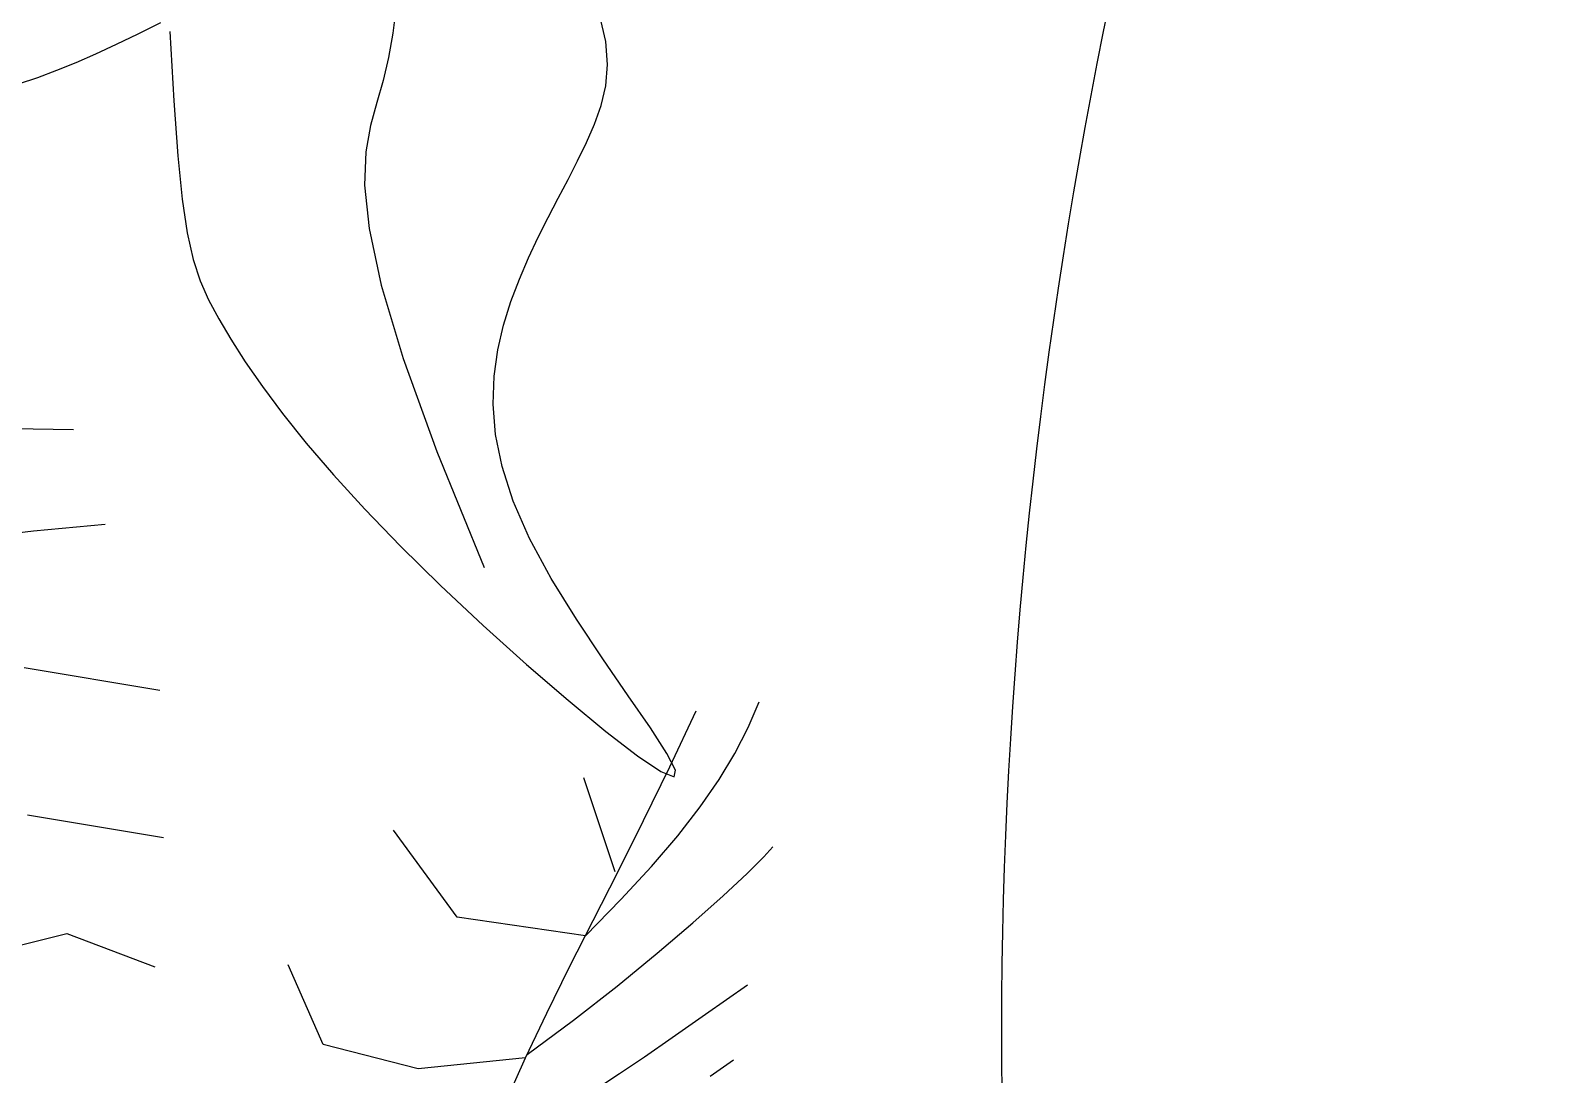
# Model space of a CAD drawing. Header units: millimetres. Extents: x -1030105 to 906887, y -616134 to 1220667.
# Drawn here: x -104454 to -103205, y 542870 to 543728 of the extents above; entities that cross this region are included whole.
import ezdxf

# ---------------------------------------------------------------- set-up
doc = ezdxf.new("R2010")
doc.units = ezdxf.units.MM
doc.header["$MEASUREMENT"] = 0
doc.linetypes.add('DASH', pattern=[0.35, 0.25, -0.1])
doc.linetypes.add('DASHED', pattern=[0.75, 0.5, -0.25])
doc.layers.add('A-Furniture', color=143, linetype='Continuous')
doc.layers.add('A-Tree', color=98, linetype='Continuous')
doc.layers.add('A-Wall', color=6, linetype='Continuous', lineweight=9)

# ---------------------------------------------------------------- blocks, each defined once
blk = doc.blocks.new('FUR')
at = {"layer": 'A-Furniture'}
blk.add_spline([(-46363.2046159654, 38182.85801342491), (-48352.45049999998, 38723.47072861483), (-50738.45049999998, 38177.97072861483), (-51361.95049999998, 36516.97072861483), (-50932.45049999998, 34079.47072861483), (-50064.45049999998, 32040.47072861483), (-50421.45049999998, 30984.47072861483), (-51847.95049999998, 29642.97072861483), (-52520.45049999998, 28301.97072861483), (-51538.45049999998, 26725.97072861483), (-50124.45049999998, 25889.47072861483), (-50094.95049999998, 24970.97072861483), (-52639.45049999998, 24598.97072861483), (-55764.95049999998, 24190.97072861483), (-58101.45049999998, 22242.47072861483), (-58906.45049999998, 18981.47072861483), (-56698.45049999998, 16186.47072861483), (-53354.95049999998, 16334.47072861483), (-51777.45049999998, 19442.47072861483), (-50750.45049999998, 19799.47072861483), (-49707.95049999998, 18980.47072861483), (-48063.95049999998, 17525.97072861483), (-44521.95049999998, 19754.47072861483), (-45333.45049999998, 23058.97072861483), (-45063.45049999998, 25559.47072861483), (-44006.95049999998, 26674.97072861483), (-42619.95049999998, 29779.47072861483), (-44288.45049999998, 31022.47072861483), (-44768.45049999998, 31763.97072861483), (-44666.95049999998, 32855.97072861483), (-43949.45049999998, 34829.47072861483), (-44667.45049999998, 36917.97072861483), (-46363.20461596519, 38182.85801342502)], degree=3, dxfattribs=at)
at = {"layer": 'A-Furniture', "color": 8, "linetype": 'DASH', "ltscale": 50}
blk.add_spline([(-50565.95049999998, 37158.97072861483), (-51007.95049999998, 36018.47072861483), (-50216.45049999998, 33498.97072861483), (-49314.45049999998, 31732.97072861483), (-50013.95049999998, 29838.47072861483), (-51872.95049999998, 28826.97072861483), (-52222.45049999998, 28146.47072861483), (-51693.45049999998, 27010.97072861483), (-49882.95049999998, 26208.47072861483), (-49561.45049999998, 25206.47072861483), (-50398.45049999998, 23780.47072861483), (-53858.45049999998, 23927.97072861483), (-55624.95049999998, 23970.97072861483), (-58351.95049999998, 20316.47072861483), (-57893.95049999998, 17233.97072861483), (-55903.95049999998, 16634.97072861483), (-53916.45049999998, 17057.97072861483), (-52627.95049999998, 18970.97072861483), (-51723.95049999998, 19729.47072861483), (-50443.95049999998, 19895.47072861483), (-49094.45049999998, 18897.47072861483), (-47842.95049999998, 18106.47072861483), (-46007.95049999998, 18156.47072861483), (-44971.95049999998, 19467.47072861483), (-45615.95049999998, 21674.97072861483), (-45842.45049999998, 25105.97072861483), (-44013.45049999998, 27179.97072861483), (-43513.95049999998, 29135.47072861483), (-44916.45049999998, 31443.97072861483), (-45133.45049999998, 32868.97072861483), (-44396.45049999998, 34640.47072861483), (-45721.95049999998, 37012.97072861483), (-47384.45049999998, 37836.47072861483), (-50304.45049999998, 37553.97072861483), (-50565.95049999998, 37158.97072861483)], degree=3, dxfattribs=at)
blk = doc.blocks.new('CAY8')
at = {"color": 0, "linetype": 'ByBlock'}
for p, q in [((-940.3137401825061, 145.768174705825), (-946.1185544049276, 151.5635492960155)), ((-934.7235632646898, 139.3882252406347), (-940.3137401825061, 145.768174705825)), ((-929.2662368465008, 132.2471229548701), (-934.7235632646898, 139.3882252406347)), ((-903.4047295116015, 136.1425936371252), (-905.1583078142412, 139.6563538433566)), ((-900.6598658630301, 129.7326422717906), (-903.4047295116015, 136.1425936371252)), ((-938.0649973905802, 120.1860671189079), (-950.5168529680359, 133.4464085603995)), ((-923.8599741226335, 124.1682899042662), (-929.2662368465008, 132.2471229548701)), ((-897.1312236990398, 120.7794901121542), (-900.6598658630301, 129.7326422717906)), ((-918.4229882883064, 114.9751481428557), (-923.8599741226335, 124.1682899042662)), ((-893.0263098498817, 109.6361275239997), (-897.1312236990398, 120.7794901121542)), ((-926.3047232869849, 107.283907857347), (-938.0649973905802, 120.1860671189079)), ((-866.7262028654204, 103.1832332871436), (-870.2616481090499, 117.824978480292)), ((-912.8734925372319, 104.4911197258498), (-918.4229882883064, 114.9751481428557)), ((-915.133669793313, 94.77777983423766), (-926.3047232869849, 107.283907857347)), ((-888.5526311469857, 96.65554487219379), (-893.0263098498817, 109.6361275239997)), ((-907.1297000644972, 92.53962670845976), (-912.8734925372319, 104.4911197258498)), ((-863.9597579267847, 91.60332797416231), (-866.7262028654204, 103.1832332871436)), ((-849.3357030902243, 97.82547973476358), (-851.3103314946766, 105.9690212018777)), ((-915.3127875501068, 93.97468717974152), (-944.3487014881084, 95.55333815697122)), ((-904.4494760451689, 82.70553210620164), (-915.133669793313, 94.77777983423766)), ((-883.91769442021, 82.19073252212729), (-888.5526311469857, 96.65554487219379)), ((-901.1098240653209, 78.94409114570044), (-907.1297000644972, 92.53962670845976)), ((-861.732146699409, 82.01472464871222), (-863.9597579267847, 91.60332797416231)), ((-894.1497811784193, 71.10501373169427), (-904.4494760451689, 82.70553210620164)), ((-879.3290065004603, 66.59468083938737), (-883.91769442021, 82.19073252212729)), ((-859.8132025891009, 73.34688541593096), (-861.732146699409, 82.01472464871222)), ((-901.1098240653209, 78.94409114570044), (-920.0258235257697, 45.94454750164914)), ((-857.972759002716, 64.52927238239681), (-859.8132025891009, 73.34688541593096)), ((-884.1322243284067, 60.01407376871248), (-894.1497811784193, 71.10501373169427)), ((-874.9940742179879, 50.22038018851345), (-879.3290065004603, 66.59468083938737)), ((-874.2944446309975, 49.47056127394353), (-884.1322243284067, 60.01407376871248)), ((-874.2944446309975, 49.47056127394353), (-882.8400325470338, 18.92748891817791)), ((-864.5340812221893, 39.51232530617017), (-874.2944446309975, 49.47056127394353)), ((-920.0258235257697, 45.94454750164914), (-950.6379251968956, 38.02262965792215)), ((-882.8400325470338, 18.92748891817791), (-899.714523556946, -4.298255425082971)), ((-899.714523556946, -4.298255425082971), (-925.2642657311644, -5.252433182851746)), ((-343.0542036390525, -182.8942396810289), (-338.6662624422952, -186.8607963754966)), ((-338.6662624422952, -186.8607963754966), (-334.1153191894391, -190.7416829022677)), ((-334.1153191894391, -190.7416829022677), (-329.3496742820116, -194.5879065105528)), ((-329.3496742820116, -194.5879065105528), (-324.3176281224569, -198.4504744493661)), ((-324.3176281224569, -198.4504744493661), (-318.9674811128916, -202.3803939678528)), ((-318.9674811128916, -202.3803939678528), (-313.2475336555635, -206.4286723150926)), ((-313.2475336555635, -206.4286723150926), (-307.115141796543, -210.615529554836)), ((-308.1333223815582, -214.2259450815236), (-325.3443190330563, -225.0969654654382)), ((-325.3443190330563, -225.0969654654382), (-338.9076897353425, -233.9671847328118)), ((-432.3175613147596, -230.4112087015365), (-423.8823210106329, -246.0835892335072)), ((-338.9076897353425, -233.9671847328118), (-349.3802761861934, -241.2367631297802)), ((-465.1621119637693, -236.8997141461132), (-455.6701066463338, -250.1862647887374)), ((-349.3802761861934, -241.2367631297802), (-357.3189200825345, -247.3058609017589)), ((-357.3189200825345, -247.3058609017589), (-363.2804631212912, -252.5746382932466)), ((-455.6701066463338, -250.1862647887374), (-443.7485456188424, -267.6144115472762)), ((-363.2804631212912, -252.5746382932466), (-367.8217469997817, -257.4432555502481)), ((-367.8217469997817, -257.4432555502481), (-371.4996134153898, -262.311872917393)), ((-371.4996134153898, -262.311872917393), (-374.8709040654339, -267.5806506407516)), ((-491.998555731856, -267.1843394822918), (-478.5144525400665, -305.2933315241371)), ((-374.8709040654339, -267.5806506407516), (-378.3944398233343, -273.599728930405)), ((-276.8469681595361, -271.7255367567977), (-283.7324063596006, -274.0374004507812)), ((-269.4922812622081, -268.7477814804352), (-276.8469681595361, -271.7255367567977)), ((-378.3944398233343, -273.599728930405), (-382.1369582711759, -280.5191678593528)), ((-290.3550654839328, -275.8803265096849), (-296.9214151545875, -277.4512688822488)), ((-283.7324063596006, -274.0374004507812), (-290.3550654839328, -275.8803265096849)), ((-382.1369582711759, -280.5191678593528), (-386.0671761674075, -288.4390074663079)), ((-303.6942347764834, -279.0784840748584), (-311.1615428909699, -281.6154388263149)), ((-296.9214151545875, -277.4512688822488), (-303.6942347764834, -279.0784840748584)), ((-311.1615428909699, -281.6154388263149), (-319.8676678219981, -286.0469024348331)), ((-529.3913997838954, -289.0289628083901), (-515.9073176128059, -327.1379701222595)), ((-386.0671761674075, -288.4390074663079), (-390.1538102710019, -297.4592877890009)), ((-319.8676678219981, -286.0469024348331), (-330.3569378940429, -293.3576441991518)), ((-330.3569378940429, -293.3576441991518), (-343.1736814322994, -304.5324334157831)), ((-390.1538102710019, -297.4592877890009), (-394.3655773400151, -307.6800488660792)), ((-570.0478983648045, -299.0504627287573), (-554.2241888582848, -315.9424792570117)), ((-343.1736814322994, -304.5324334157831), (-358.8622267604569, -320.5560393838587)), ((-394.3655773400151, -307.6800488660792), (-398.6711941330923, -319.2013307352736)), ((-554.2241888582848, -315.9424792570117), (-550.3394072156643, -343.2829084500536)), ((-398.6711941330923, -319.2013307352736), (-403.0393774094682, -332.1231734356898)), ((-358.8622267604569, -320.5560393838587), (-377.9669022031867, -342.4132314012004)), ((-248.7499351219212, -327.4900616734503), (-243.0099818703147, -322.3859352725467)), ((-254.4429633588861, -331.2061330476408), (-248.7499351219212, -327.4900616734503)), ((-403.0393774094682, -332.1231734356898), (-407.4388439269369, -346.5456170055168)), ((-265.8258908491098, -335.4244903499766), (-260.1234780962313, -333.7717443035272)), ((-260.1234780962313, -333.7717443035272), (-254.4429633588861, -331.2061330476408)), ((-322.0225663225774, -339.1301425110269), (-315.2367119871469, -338.4423674140689)), ((-315.2367119871469, -338.4423674140689), (-308.5947607650651, -338.0046924774779)), ((-308.5947607650651, -338.0046924774779), (-302.0935842309391, -337.7420875943917)), ((-302.0935842309391, -337.7420875943917), (-295.7300539587868, -337.5795226569662)), ((-295.7300539587868, -337.5795226569662), (-289.5010415232809, -337.4419675591907)), ((-289.5010415232809, -337.4419675591907), (-283.4034184989632, -337.2543921932211)), ((-283.4034184989632, -337.2543921932211), (-277.4340564595241, -336.941766452981)), ((-277.4340564595241, -336.941766452981), (-271.584613132085, -336.4019660967078)), ((-271.584613132085, -336.4019660967078), (-265.8258908491098, -335.4244903499766)), ((-377.9669022031867, -342.4132314012004), (-401.0320360850292, -371.0887787648444)), ((-343.2289499763192, -343.5944298500599), (-336.0327627507486, -341.5748711151591)), ((-336.0327627507486, -341.5748711151591), (-328.9554521976661, -340.1430478748862)), ((-328.9554521976661, -340.1430478748862), (-322.0225663225774, -339.1301425110269)), ((-407.4388439269369, -346.5456170055168), (-411.8143266258612, -362.4155151368013)), ((-357.8528212774236, -350.147054283274), (-350.5127305828628, -346.3892991991434)), ((-350.5127305828628, -346.3892991991434), (-343.2289499763192, -343.5944298500599)), ((-365.2179387677661, -355.0552702219411), (-357.8528212774236, -350.147054283274)), ((-372.5767997625062, -361.3015221355508), (-365.2179387677661, -355.0552702219411)), ((-411.8143266258612, -362.4155151368013), (-416.0146231733434, -379.0669761398367)), ((-379.8981209688845, -369.0733851445093), (-372.5767997625062, -361.3015221355508)), ((-387.1506190948621, -378.5584343684368), (-379.8981209688845, -369.0733851445093)), ((-394.2811125878925, -389.7702168933156), (-387.1506190948621, -378.5584343684368)), ((-416.0146231733434, -379.0669761398367), (-419.864547416435, -395.6809219785773)), ((-401.148826853334, -402.026167664224), (-394.2811125878925, -389.7702168933156)), ((-419.864547416435, -395.6809219785773), (-423.1889132040214, -411.4382746179599)), ((-407.5910890352516, -414.4696935920128), (-401.148826853334, -402.026167664224)), ((-423.1889132040214, -411.4382746179599), (-425.8125343839401, -425.5199560217425)), ((-413.4452262783652, -426.2442015877295), (-407.5910890352516, -414.4696935920128)), ((-425.8125343839401, -425.5199560217425), (-427.560224804356, -437.1068881546653)), ((-418.5485657278532, -436.4930985617666), (-413.4452262783652, -426.2442015877295)), ((-422.7384345276496, -444.3597914253023), (-418.5485657278532, -436.4930985617666)), ((-427.560224804356, -437.1068881546653), (-428.256798313434, -445.3799929800934)), ((-428.256798313434, -445.3799929800934), (-427.7270687585533, -449.5201924634221)), ((-425.852159823391, -448.9876870891221), (-422.7384345276496, -444.3597914253023)), ((-427.7270687585533, -449.5201924634221), (-425.852159823391, -448.9876870891221))]:
    blk.add_line(p, q, dxfattribs=at)
blk = doc.blocks.new('CÂY')
at = {"layer": 'A-Tree', "color": 8, "ltscale": 10, "xscale": 2.803183510899544, "yscale": 2.803183510899544, "zscale": 2.803183510899544}
for p, rotation in [((-15253.1624521194, 35662.46407066891), 61.02666088021106), ((-14080.81903366841, 31442.20638796233), 291.5900284977349)]:
    blk.add_blockref('CAY8', p, dxfattribs=dict(at, rotation=rotation))
blk = doc.blocks.new('BỐ TRÍ LAY OUT')
at = {"layer": 'A-Furniture', "color": 3}
for name, p in [('CÂY', (4286.75486311756, 4469.288343299762)), ('FUR', (48783.7433631176, 18654.71482977469))]:
    blk.add_blockref(name, p, dxfattribs=at)
blk = doc.blocks.new('TƯỜNG KIẾN TRÚC')
at = {"color": 0}
blk.add_lwpolyline([(-59109.45050007258, -10951.41178502212, 0.3007712608834658), (-59433.48834112042, -20977.9515451272, -0.1109267746102993), (-58324.95049999893, -25392.9117849312, 0.2744959358900485), (-54764.67693125011, -30745.50201954215), (-54870.07724847212, -30916.70735113195, -0.2737434813125313), (-58524.82350961678, -25400.4982577007, 0.110781498324218), (-59608.28799956816, -21075.5089369925, -0.3003100924078351), (-59276.732707736, -10841.56509468262, 0.1203599662711941), (-56712.10026304639, -2725.501215154189, -0.428868107866043), (-44402.02985209874, 7806.991538148141), (-44422.95049881186, 7608.088214958785, 0.4288927192910423), (-56512.45050001712, -2737.411785252159, -0.1204783687929575)], format="xyb", close=True, dxfattribs=at)
blk = doc.blocks.new('KIẾN TRÚC')
h = blk.add_hatch(color=9)
h.dxf.hatch_style = 1
edge = h.paths.add_edge_path(flags=16)
edge.add_line((62281.95049999998, 27412.02927138517), (55232.82389649404, 27412.02927138505))
edge.add_arc((32545.50878812408, 30716.66293956665), 22926.72829924391, 284.53695158247865, 351.7125813344091, ccw=False)
edge.add_line((38300.21700792988, 8523.911784915952), (13217.51784992669, 8523.911784910597))
edge.add_arc((23753.10182550838, 24110.84943410289), 18813.58963585476, 227.7677182561868, 235.9442986410003, ccw=False)
edge.add_arc((7788.819823088517, 12733.3910908635), 4187.039666959467, 236.0590124962323, 322.4360737019827, ccw=False)
edge.add_arc((13873.5970987339, 18503.25729619298), 12505.26566685072, 190.8327360748526, 227.6605687844487, ccw=False)
edge.add_arc((25477.52443721271, 20792.18331255531), 24332.69085544715, 180.6832153365221, 190.991126688788, ccw=False)
edge.add_arc((3282.93561756362, 20557.21277457592), 2137.084471138149, 101.08076224722828, 181.479400931386, ccw=False)
edge.add_line((2872.204064266523, 22654.45611475036), (4986.06665855035, 23013.11448664329))
edge.add_arc((28039.69241930227, 24288.4119512235), 23088.87273861522, 153.2014320220877, 183.1663029992741, ccw=False)
edge.add_arc((10232.26976538847, 40544.64471371844), 6483.106001901682, 182.8401094538115, 244.3962742115525, ccw=False)
edge.add_arc((-6425.00274742386, 39970.86676714511), 10185.26120742048, 1.420812516492314, 26.70695635716553)
edge.add_arc((10590.58143904217, 49414.25633883046), 9292.69259551461, 144.7133172211654, 211.5754885360199, ccw=False)
edge.add_arc((-12326.15115191392, 64090.21360378864), 17935.64217367859, 328.7375359512051, 356.1899532233969)
edge.add_arc((16735.32676788772, 62308.59922571364), 11181.04393981935, 84.1243873636841, 176.9761863570094, ccw=False)
edge.add_arc((20708.98128665387, 99752.52490135818), 26473.21942281876, 263.8653720447036, 288.4869561324928)
edge.add_arc((35667.35201082098, 54479.70646712999), 21207.13938727637, 73.35106851793267, 108.03023985438841, ccw=False)
edge.add_arc((44765.46109434243, 84516.17499720305), 10177.42256554817, 252.7258710955127, 285.7130125077479)
edge.add_arc((49658.99676799333, 68415.98596348311), 6655.601145545619, 49.49953772748103, 108.7311152981473, ccw=False)
edge.add_arc((48035.04809900769, 66009.84854850778), 9545.540963997893, -2.328829575281418, 51.46764420018991, ccw=False)
edge.add_line((57572.70516659174, 65621.96975748474), (49483.50000000001, 65623.9117849106))
edge.add_line((49483.50000000001, 65623.9117849106), (62281.95049999965, 65623.9117849191))
edge.add_line((62281.95049999965, 65623.9117849191), (62281.95049999998, 27412.02927138517))
h.paths.add_polyline_path([(0, 77895.5), (64428.50000000001, 77895.5), (64428.50000000001, -0.577250000089407), (-1.792749999687658, 0.577250000089407)])
at = {"layer": 'A-Wall'}
blk.add_blockref('TƯỜNG KIẾN TRÚC', (62285.79396247002, 65615.61311326921), dxfattribs=at)

msp = doc.modelspace()

# ---------------------------------------------------------------- linework, layer by layer
at = {"color": 1, "linetype": 'DASHED', "ltscale": 1000, "const_width": 50}
msp.add_lwpolyline([(-95670.36382637039, 506057.7127576224, -0.1976179126471055), (-98776.4909959755, 504407.8530505756, -0.1933850795687879), (-101327.4665850348, 505136.2682151492, -0.1620892894414481), (-105187.3251048478, 512029.4862030041, -0.0450071005246337), (-105631.9365025142, 516378.5384931223, -0.3659412979444954), (-103906.2959357335, 518530.9561147504), (-101743.9030274843, 518897.8486090698, -0.1357393945070406), (-99338.88206733699, 530570.340333024, -0.2750178852905023), (-103021.3730096331, 536099.9135275302, 0.1107814983251507), (-104104.8374997806, 540424.9028483479, -0.3003100923854334), (-103773.2822078853, 550658.8466900261, 0.1203599662960986), (-101208.6497629923, 558774.9105705839, -0.4288681078624456), (-88898.57935298752, 569307.4033231586, 0.107847157214301), (-77675.15854412533, 570521.9329957211, -0.1524819869208155), (-65035.16077594279, 570674.3053047663, 0.1449358142641596), (-59256.79872041271, 570595.5800135372, -0.2643588036035894), (-52796.99522499467, 569353.4099046133, -0.2237263001650759), (-49205.79483340826, 561498.4697574847), (-44496.54950000049, 561500.4117849191), (-44496.54950000002, 523288.5292713851), (-51545.67610350606, 523288.5292713851, -0.3011393681377011), (-68478.28299209109, 504400.4117849106), (-93560.98215007345, 504400.4117849106, -0.03627546227429911), (-95670.36382637039, 506057.7127576224)], format="xyb", dxfattribs=at)

# ---------------------------------------------------------------- block references
at = {"color": 3}
for name, p in [('KIẾN TRÚC', (-106778.5, 495876.5)), ('BỐ TRÍ LAY OUT', (-93480.29286311776, 504642.1131132607))]:
    msp.add_blockref(name, p, dxfattribs=at)

doc.saveas('drawing.dxf')
